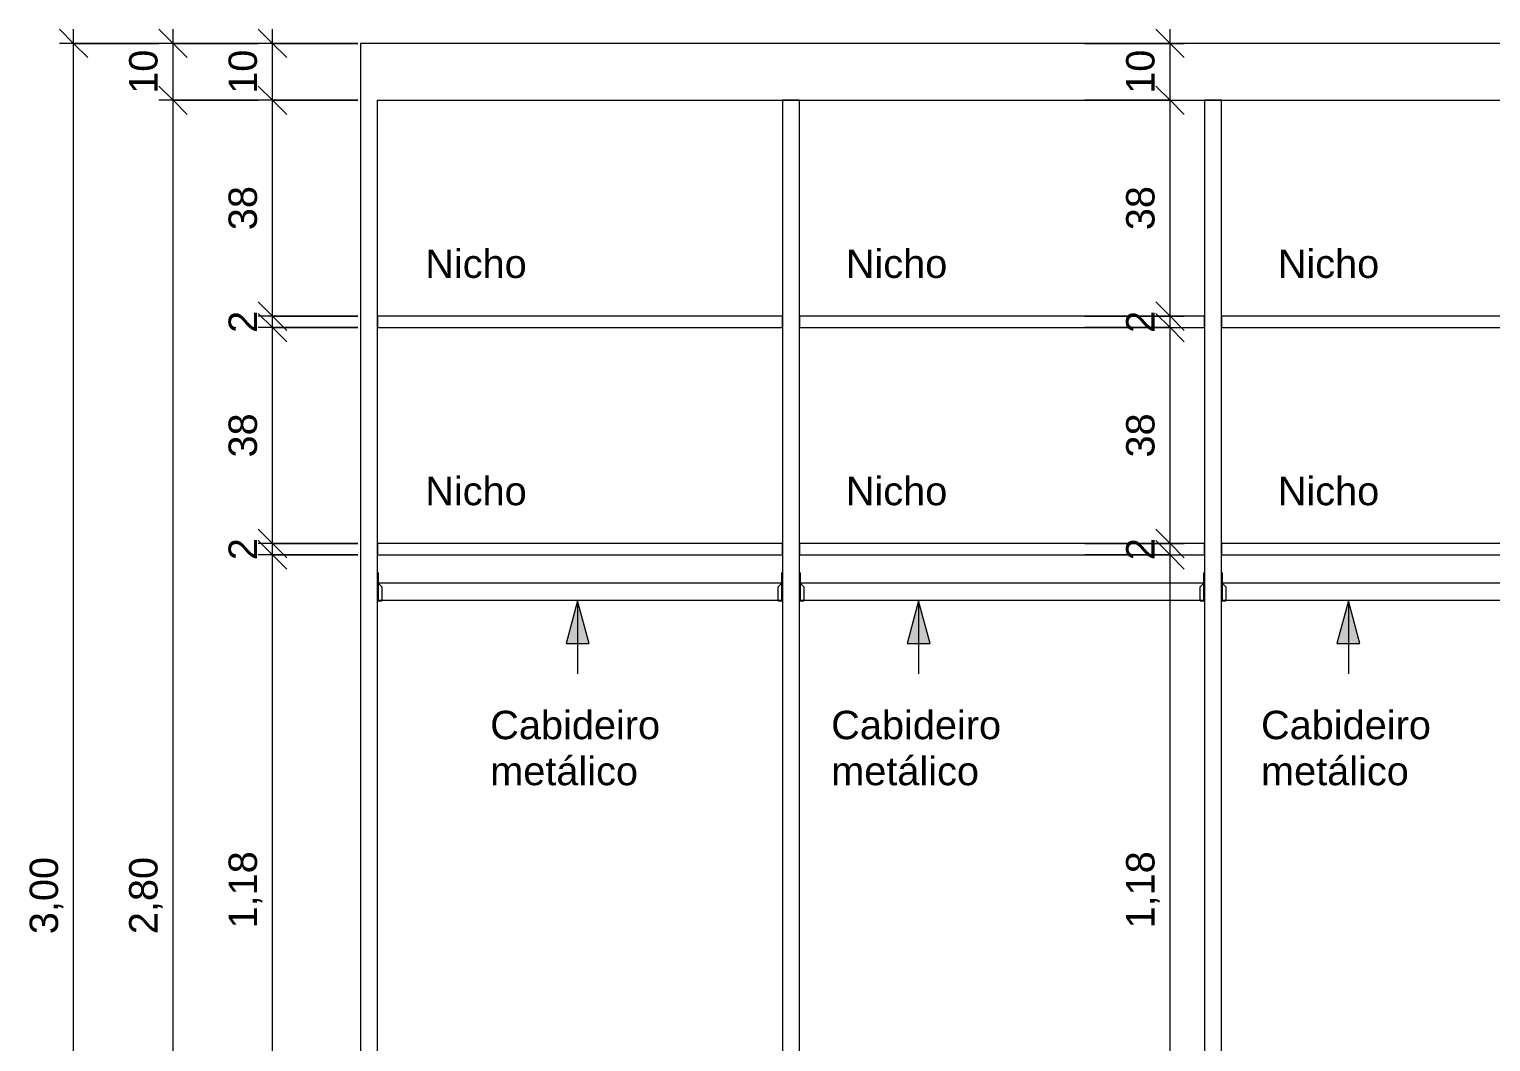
# Model space of a CAD drawing. Header units: millimetres. Extents: x 5059 to 16943, y -6200 to 11800.
# Drawn here: x 8047 to 10619, y 1443 to 3225 of the extents above; entities that cross this region are included whole.
import ezdxf

# ---------------------------------------------------------------- set-up
doc = ezdxf.new("R2010")
doc.units = ezdxf.units.MM
for name, color, linetype, lineweight in [('A-ANNO-DIMS', 211, 'Continuous', 9), ('A-ANNO-DIMS-25', 211, 'Continuous', 9), ('G-ANNO-TEXT', 231, 'Continuous', 9), ('I-FURN', 30, 'Continuous', 9)]:
    doc.layers.add(name, color=color, linetype=linetype, lineweight=lineweight)
doc.styles.add('@Arial Unicode MS', font='ARIALUNI.TTF', dxfattribs={"height": 50})
doc.styles.add('Arial', font='arial.ttf', dxfattribs={"height": 50})
doc.dimstyles.new('CRT_-__Metros_-_Linha_de_chamada_3_5_mm', dxfattribs={"dimscale": 304.8, "dimtxt": 50.292243, "dimasz": 0.164042, "dimexe": 0.082021, "dimexo": 0.0625, "dimgap": 0.04101, "dimtad": 1, "dimdec": 0, "dimlfac": 0.1, "dimdsep": 46, "dimtxsty": '@Arial Unicode MS', "dimblk1": 'OBLIQUE', "dimblk2": 'OBLIQUE', "dimsah": 1, "dimcen": 0.09, "dimdle": 0.082021, "dimazin": 0, "dimtfac": 1, "dimtdec": 4, "dimtix": 1, "dimtmove": 0, "dimatfit": 3, "dimfxl": 0.492126, "dimfxlon": 1, "dimtvp": 1, "dimtolj": 1, "dimtzin": 0, "dimarcsym": 2})
doc.dimstyles.new('CRT_-__Metros_-_Linha_de_chamada_3_5_mm_1', dxfattribs={"dimscale": 304.8, "dimtxt": 50.292243, "dimasz": 0.164042, "dimexe": 0.082021, "dimexo": 0.0625, "dimgap": 0.04101, "dimtad": 1, "dimlfac": 0.001, "dimrnd": 0.01, "dimzin": 0, "dimdsep": 46, "dimtxsty": '@Arial Unicode MS', "dimblk1": 'OBLIQUE', "dimblk2": 'OBLIQUE', "dimsah": 1, "dimcen": 0.09, "dimdle": 0.082021, "dimazin": 0, "dimtfac": 1, "dimtdec": 4, "dimtix": 1, "dimtmove": 0, "dimatfit": 3, "dimfxl": 0.492126, "dimfxlon": 1, "dimtvp": 1, "dimtolj": 1, "dimtzin": 0, "dimarcsym": 2})

# ---------------------------------------------------------------- blocks, each defined once
blk = doc.blocks.new('CLOSET 02 - CLOSET 02-4326823-VISTA FRONTAL CLOSET 02')
at = {"layer": 'I-FURN'}
for p, q in [((16329.7, 3200), (13329.7, 3200)), ((13329.7, 3200), (13329.7, 200)), ((13359.7, 300), (13359.7, 3100)), ((13359.7, 3100), (16299.7, 3100)), ((14102.2, 3100), (14072.2, 3100)), ((14072.2, 3100), (14072.2, 300)), ((14102.2, 300), (14102.2, 3100)), ((14844.7, 3100), (14814.7, 3100)), ((14814.7, 3100), (14814.7, 300)), ((14844.7, 300), (14844.7, 3100)), ((14072.2, 2720), (13359.7, 2720)), ((13359.7, 2720), (13359.7, 2700)), ((14072.2, 2700), (14072.2, 2720)), ((14814.7, 2720), (14102.2, 2720)), ((14102.2, 2720), (14102.2, 2700)), ((14814.7, 2700), (14814.7, 2720)), ((15557.2, 2720), (14844.7, 2720)), ((14844.7, 2720), (14844.7, 2700)), ((13359.7, 2700), (14072.2, 2700)), ((14102.2, 2700), (14814.7, 2700)), ((14844.7, 2700), (15557.2, 2700)), ((14072.2, 2320), (13359.7, 2320)), ((13359.7, 2320), (13359.7, 2300)), ((14072.2, 2300), (14072.2, 2320)), ((14814.7, 2320), (14102.2, 2320)), ((14102.2, 2320), (14102.2, 2300)), ((14814.7, 2300), (14814.7, 2320)), ((15557.2, 2320), (14844.7, 2320)), ((14844.7, 2320), (14844.7, 2300)), ((13359.7, 2300), (14072.2, 2300)), ((14102.2, 2300), (14814.7, 2300)), ((14844.7, 2300), (15557.2, 2300)), ((13360.7, 2268.4), (13359.7, 2268.4)), ((13360.7, 2268.2), (13360.7, 2268.4)), ((13360.7, 2268.4), (13360.7, 2265.7)), ((13360.7, 2265.7), (13360.7, 2250)), ((14072.2, 2268.4), (14071.2, 2268.4)), ((14071.2, 2265.7), (14071.2, 2268.4)), ((14071.2, 2268.4), (14071.2, 2268.2)), ((14071.2, 2250), (14071.2, 2265.7)), ((14103.2, 2268.4), (14102.2, 2268.4)), ((14103.2, 2268.2), (14103.2, 2268.4)), ((14103.2, 2268.4), (14103.2, 2265.7)), ((14103.2, 2265.7), (14103.2, 2250)), ((14814.7, 2268.4), (14813.7, 2268.4)), ((14813.7, 2265.7), (14813.7, 2268.4)), ((14813.7, 2268.4), (14813.7, 2268.2)), ((14813.7, 2250), (14813.7, 2265.7)), ((14845.7, 2268.4), (14844.7, 2268.4)), ((14845.7, 2268.2), (14845.7, 2268.4)), ((14845.7, 2268.4), (14845.7, 2265.7)), ((14845.7, 2265.7), (14845.7, 2250)), ((13360.7, 2249.8), (13359.7, 2249.8)), ((13360.7, 2249.9), (13360.7, 2250)), ((13367.2, 2243.4), (13360.7, 2250)), ((14071.2, 2250), (13360.7, 2250)), ((13360.7, 2249.9), (13360.7, 2249.8)), ((13360.7, 2227), (13360.7, 2249.8)), ((13360.7, 2249.8), (13360.7, 2227)), ((13367.2, 2243.4), (13367.2, 2227)), ((14071.2, 2250), (14064.6, 2243.4)), ((14064.6, 2227), (14064.6, 2243.4)), ((14071.2, 2250), (14071.2, 2249.9)), ((14071.2, 2249.8), (14071.2, 2249.9)), ((14071.2, 2249.8), (14071.2, 2227)), ((14071.2, 2227), (14071.2, 2249.8)), ((14072.2, 2249.8), (14071.2, 2249.8)), ((14103.2, 2249.8), (14102.2, 2249.8)), ((14103.2, 2249.9), (14103.2, 2250)), ((14109.7, 2243.4), (14103.2, 2250)), ((14813.7, 2250), (14103.2, 2250)), ((14103.2, 2249.9), (14103.2, 2249.8)), ((14103.2, 2227), (14103.2, 2249.8)), ((14103.2, 2249.8), (14103.2, 2227)), ((14109.7, 2243.4), (14109.7, 2227)), ((14813.7, 2250), (14807.1, 2243.4)), ((14807.1, 2227), (14807.1, 2243.4)), ((14813.7, 2250), (14813.7, 2249.9)), ((14813.7, 2249.8), (14813.7, 2249.9)), ((14813.7, 2249.8), (14813.7, 2227)), ((14813.7, 2227), (14813.7, 2249.8)), ((14814.7, 2249.8), (14813.7, 2249.8)), ((14845.7, 2249.8), (14844.7, 2249.8)), ((14845.7, 2249.9), (14845.7, 2250)), ((14852.2, 2243.4), (14845.7, 2250)), ((15556.2, 2250), (14845.7, 2250)), ((14845.7, 2249.9), (14845.7, 2249.8)), ((14845.7, 2227), (14845.7, 2249.8)), ((14845.7, 2249.8), (14845.7, 2227)), ((14852.2, 2243.4), (14852.2, 2227)), ((13359.7, 2219), (13360.7, 2219)), ((13360.7, 2219), (13360.7, 2227)), ((13360.7, 2227), (13360.7, 2219)), ((13360.7, 2220), (14071.2, 2220)), ((13360.7, 2219), (13367.2, 2219)), ((13367.2, 2227), (13367.2, 2219)), ((14064.6, 2219), (14064.6, 2227)), ((14064.6, 2219), (14071.2, 2219)), ((14071.2, 2227), (14071.2, 2219)), ((14071.2, 2219), (14071.2, 2227)), ((14071.2, 2219), (14072.2, 2219)), ((14102.2, 2219), (14103.2, 2219)), ((14103.2, 2219), (14103.2, 2227)), ((14103.2, 2227), (14103.2, 2219)), ((14103.2, 2220), (14813.7, 2220)), ((14103.2, 2219), (14109.7, 2219)), ((14109.7, 2227), (14109.7, 2219)), ((14807.1, 2219), (14807.1, 2227)), ((14807.1, 2219), (14813.7, 2219)), ((14813.7, 2227), (14813.7, 2219)), ((14813.7, 2219), (14813.7, 2227)), ((14813.7, 2219), (14814.7, 2219)), ((14844.7, 2219), (14845.7, 2219)), ((14845.7, 2219), (14845.7, 2227)), ((14845.7, 2227), (14845.7, 2219)), ((14845.7, 2220), (15556.2, 2220)), ((14845.7, 2219), (14852.2, 2219)), ((14852.2, 2227), (14852.2, 2219))]:
    blk.add_line(p, q, dxfattribs=at)
blk = doc.blocks.new('DIMBLOCK8-VISTA FRONTAL CLOSET 02')
at = {"layer": 'A-ANNO-DIMS-25', "lineweight": 18}
for p, q in [((8475, 2300), (8450, 2325)), ((8475, 2300), (8500, 2275)), ((8475, 1120), (8450, 1145)), ((8475, 1120), (8500, 1095))]:
    blk.add_line(p, q, dxfattribs=at)
at = {"layer": 'A-ANNO-DIMS-25'}
for p, q in [((8625, 2300), (8450, 2300)), ((8475, 1120), (8475, 2300)), ((8475, 2300), (8625, 2300)), ((8625, 1120), (8450, 1120)), ((8475, 1120), (8625, 1120))]:
    blk.add_line(p, q, dxfattribs=at)
at = {"layer": 'A-ANNO-DIMS-25', "color": 0, "insert": (8397.6, 1642.4), "char_height": 50, "width": 162.337, "attachment_point": 1, "rotation": 90, "line_spacing_factor": 1.117605, "style": '@Arial Unicode MS'}
blk.add_mtext('1,18', dxfattribs=at)
blk = doc.blocks.new('_Oblique')
at = {"color": 0, "linetype": 'ByBlock', "lineweight": -2}
blk.add_line((-0.5, -0.5), (0.5, 0.5), dxfattribs=at)
blk = doc.blocks.new('DIMBLOCK9-VISTA FRONTAL CLOSET 02')
at = {"layer": 'A-ANNO-DIMS-25', "lineweight": 18}
for p, q in [((8475, 2320), (8450, 2345)), ((8475, 2300), (8450, 2325)), ((8475, 2320), (8500, 2295)), ((8475, 2300), (8500, 2275))]:
    blk.add_line(p, q, dxfattribs=at)
at = {"layer": 'A-ANNO-DIMS-25'}
for p, q in [((8625, 2320), (8450, 2320)), ((8475, 2300), (8475, 2320)), ((8475, 2320), (8625, 2320)), ((8625, 2300), (8450, 2300)), ((8475, 2300), (8625, 2300))]:
    blk.add_line(p, q, dxfattribs=at)
at = {"layer": 'A-ANNO-DIMS-25', "color": 0, "insert": (8397.6, 2290.6), "char_height": 50, "width": 46.468, "attachment_point": 1, "rotation": 90, "line_spacing_factor": 1.117605, "style": '@Arial Unicode MS'}
blk.add_mtext('2', dxfattribs=at)
blk = doc.blocks.new('DIMBLOCK10-VISTA FRONTAL CLOSET 02')
at = {"layer": 'A-ANNO-DIMS-25', "lineweight": 18}
for p, q in [((8475, 2700), (8450, 2725)), ((8475, 2700), (8500, 2675)), ((8475, 2320), (8450, 2345)), ((8475, 2320), (8500, 2295))]:
    blk.add_line(p, q, dxfattribs=at)
at = {"layer": 'A-ANNO-DIMS-25'}
for p, q in [((8625, 2700), (8450, 2700)), ((8475, 2320), (8475, 2700)), ((8475, 2700), (8625, 2700)), ((8625, 2320), (8450, 2320)), ((8475, 2320), (8625, 2320))]:
    blk.add_line(p, q, dxfattribs=at)
at = {"layer": 'A-ANNO-DIMS-25', "color": 0, "insert": (8397.6, 2471.3), "char_height": 50, "width": 92.937, "attachment_point": 1, "rotation": 90, "line_spacing_factor": 1.117605, "style": '@Arial Unicode MS'}
blk.add_mtext('38', dxfattribs=at)
blk = doc.blocks.new('DIMBLOCK11-VISTA FRONTAL CLOSET 02')
at = {"layer": 'A-ANNO-DIMS-25', "lineweight": 18}
for p, q in [((8475, 2720), (8450, 2745)), ((8475, 2700), (8450, 2725)), ((8475, 2720), (8500, 2695)), ((8475, 2700), (8500, 2675))]:
    blk.add_line(p, q, dxfattribs=at)
at = {"layer": 'A-ANNO-DIMS-25'}
for p, q in [((8625, 2720), (8450, 2720)), ((8475, 2700), (8475, 2720)), ((8475, 2720), (8625, 2720)), ((8625, 2700), (8450, 2700)), ((8475, 2700), (8625, 2700))]:
    blk.add_line(p, q, dxfattribs=at)
at = {"layer": 'A-ANNO-DIMS-25', "color": 0, "insert": (8397.6, 2690.6), "char_height": 50, "width": 46.468, "attachment_point": 1, "rotation": 90, "line_spacing_factor": 1.117605, "style": '@Arial Unicode MS'}
blk.add_mtext('2', dxfattribs=at)
blk = doc.blocks.new('DIMBLOCK12-VISTA FRONTAL CLOSET 02')
at = {"layer": 'A-ANNO-DIMS-25', "lineweight": 18}
for p, q in [((8475, 3100), (8450, 3125)), ((8475, 3100), (8500, 3075)), ((8475, 2720), (8450, 2745)), ((8475, 2720), (8500, 2695))]:
    blk.add_line(p, q, dxfattribs=at)
at = {"layer": 'A-ANNO-DIMS-25'}
for p, q in [((8625, 3100), (8450, 3100)), ((8475, 2720), (8475, 3100)), ((8475, 3100), (8625, 3100)), ((8625, 2720), (8450, 2720)), ((8475, 2720), (8625, 2720))]:
    blk.add_line(p, q, dxfattribs=at)
at = {"layer": 'A-ANNO-DIMS-25', "color": 0, "insert": (8397.6, 2871.3), "char_height": 50, "width": 92.937, "attachment_point": 1, "rotation": 90, "line_spacing_factor": 1.117605, "style": '@Arial Unicode MS'}
blk.add_mtext('38', dxfattribs=at)
blk = doc.blocks.new('DIMBLOCK13-VISTA FRONTAL CLOSET 02')
at = {"layer": 'A-ANNO-DIMS-25', "lineweight": 18}
for p, q in [((8475, 3200), (8450, 3225)), ((8475, 3200), (8500, 3175)), ((8475, 3100), (8450, 3125)), ((8475, 3100), (8500, 3075))]:
    blk.add_line(p, q, dxfattribs=at)
at = {"layer": 'A-ANNO-DIMS-25'}
for p, q in [((8475, 3100), (8475, 3225)), ((8625, 3200), (8450, 3200)), ((8475, 3200), (8625, 3200)), ((8625, 3100), (8450, 3100)), ((8475, 3100), (8625, 3100))]:
    blk.add_line(p, q, dxfattribs=at)
at = {"layer": 'A-ANNO-DIMS-25', "color": 0, "insert": (8397.6, 3111.3), "char_height": 50, "width": 92.937, "attachment_point": 1, "rotation": 90, "line_spacing_factor": 1.117605, "style": '@Arial Unicode MS'}
blk.add_mtext('10', dxfattribs=at)
blk = doc.blocks.new('DIMBLOCK15-VISTA FRONTAL CLOSET 02')
at = {"layer": 'A-ANNO-DIMS-25', "lineweight": 18}
for p, q in [((8300, 3100), (8275, 3125)), ((8300, 3100), (8325, 3075)), ((8300, 300), (8275, 325)), ((8300, 300), (8325, 275))]:
    blk.add_line(p, q, dxfattribs=at)
at = {"layer": 'A-ANNO-DIMS-25'}
for p, q in [((8450, 3100), (8275, 3100)), ((8300, 300), (8300, 3100)), ((8300, 3100), (8450, 3100)), ((8450, 300), (8275, 300)), ((8300, 300), (8450, 300))]:
    blk.add_line(p, q, dxfattribs=at)
at = {"layer": 'A-ANNO-DIMS-25', "color": 0, "insert": (8222.6, 1632.4), "char_height": 50, "width": 162.337, "attachment_point": 1, "rotation": 90, "line_spacing_factor": 1.117605, "style": '@Arial Unicode MS'}
blk.add_mtext('2,80', dxfattribs=at)
blk = doc.blocks.new('DIMBLOCK16-VISTA FRONTAL CLOSET 02')
at = {"layer": 'A-ANNO-DIMS-25', "lineweight": 18}
for p, q in [((8300, 3200), (8275, 3225)), ((8300, 3200), (8325, 3175)), ((8300, 3100), (8275, 3125)), ((8300, 3100), (8325, 3075))]:
    blk.add_line(p, q, dxfattribs=at)
at = {"layer": 'A-ANNO-DIMS-25'}
for p, q in [((8300, 3100), (8300, 3225)), ((8450, 3200), (8275, 3200)), ((8300, 3200), (8450, 3200)), ((8450, 3100), (8275, 3100)), ((8300, 3100), (8450, 3100))]:
    blk.add_line(p, q, dxfattribs=at)
at = {"layer": 'A-ANNO-DIMS-25', "color": 0, "insert": (8222.6, 3111.3), "char_height": 50, "width": 92.937, "attachment_point": 1, "rotation": 90, "line_spacing_factor": 1.117605, "style": '@Arial Unicode MS'}
blk.add_mtext('10', dxfattribs=at)
blk = doc.blocks.new('DIMBLOCK17-VISTA FRONTAL CLOSET 02')
at = {"layer": 'A-ANNO-DIMS-25', "lineweight": 18}
for p, q in [((8125, 3200), (8100, 3225)), ((8125, 3200), (8150, 3175)), ((8125, 200), (8100, 225)), ((8125, 200), (8150, 175))]:
    blk.add_line(p, q, dxfattribs=at)
at = {"layer": 'A-ANNO-DIMS-25'}
for p, q in [((8125, 175), (8125, 3225)), ((8275, 3200), (8100, 3200)), ((8125, 3200), (8275, 3200)), ((8275, 200), (8100, 200)), ((8125, 200), (8275, 200))]:
    blk.add_line(p, q, dxfattribs=at)
at = {"layer": 'A-ANNO-DIMS-25', "color": 0, "insert": (8047.6, 1632.4), "char_height": 50, "width": 162.337, "attachment_point": 1, "rotation": 90, "line_spacing_factor": 1.117605, "style": '@Arial Unicode MS'}
blk.add_mtext('3,00', dxfattribs=at)
blk = doc.blocks.new('DIMBLOCK60-VISTA FRONTAL CLOSET 02')
at = {"layer": 'A-ANNO-DIMS-25', "lineweight": 18}
for p, q in [((10054.3, 2300), (10029.3, 2325)), ((10054.3, 2300), (10079.3, 2275)), ((10054.3, 1120), (10029.3, 1145)), ((10054.3, 1120), (10079.3, 1095))]:
    blk.add_line(p, q, dxfattribs=at)
at = {"layer": 'A-ANNO-DIMS-25'}
for p, q in [((9904.3, 2300), (10079.3, 2300)), ((10054.3, 2300), (9904.3, 2300)), ((10054.3, 1120), (10054.3, 2300)), ((9904.3, 1120), (10079.3, 1120)), ((10054.3, 1120), (9904.3, 1120))]:
    blk.add_line(p, q, dxfattribs=at)
at = {"layer": 'A-ANNO-DIMS-25', "color": 0, "insert": (9976.9, 1642.4), "char_height": 50, "width": 162.337, "attachment_point": 1, "rotation": 90, "line_spacing_factor": 1.117605, "style": '@Arial Unicode MS'}
blk.add_mtext('1,18', dxfattribs=at)
blk = doc.blocks.new('DIMBLOCK61-VISTA FRONTAL CLOSET 02')
at = {"layer": 'A-ANNO-DIMS-25', "lineweight": 18}
for p, q in [((10054.3, 2320), (10029.3, 2345)), ((10054.3, 2300), (10029.3, 2325)), ((10054.3, 2320), (10079.3, 2295)), ((10054.3, 2300), (10079.3, 2275))]:
    blk.add_line(p, q, dxfattribs=at)
at = {"layer": 'A-ANNO-DIMS-25'}
for p, q in [((9904.3, 2320), (10079.3, 2320)), ((10054.3, 2320), (9904.3, 2320)), ((10054.3, 2300), (10054.3, 2320)), ((9904.3, 2300), (10079.3, 2300)), ((10054.3, 2300), (9904.3, 2300))]:
    blk.add_line(p, q, dxfattribs=at)
at = {"layer": 'A-ANNO-DIMS-25', "color": 0, "insert": (9976.9, 2290.6), "char_height": 50, "width": 46.468, "attachment_point": 1, "rotation": 90, "line_spacing_factor": 1.117605, "style": '@Arial Unicode MS'}
blk.add_mtext('2', dxfattribs=at)
blk = doc.blocks.new('DIMBLOCK62-VISTA FRONTAL CLOSET 02')
at = {"layer": 'A-ANNO-DIMS-25', "lineweight": 18}
for p, q in [((10054.3, 2700), (10029.3, 2725)), ((10054.3, 2700), (10079.3, 2675)), ((10054.3, 2320), (10029.3, 2345)), ((10054.3, 2320), (10079.3, 2295))]:
    blk.add_line(p, q, dxfattribs=at)
at = {"layer": 'A-ANNO-DIMS-25'}
for p, q in [((9904.3, 2700), (10079.3, 2700)), ((10054.3, 2700), (9904.3, 2700)), ((10054.3, 2320), (10054.3, 2700)), ((9904.3, 2320), (10079.3, 2320)), ((10054.3, 2320), (9904.3, 2320))]:
    blk.add_line(p, q, dxfattribs=at)
at = {"layer": 'A-ANNO-DIMS-25', "color": 0, "insert": (9976.9, 2471.3), "char_height": 50, "width": 92.937, "attachment_point": 1, "rotation": 90, "line_spacing_factor": 1.117605, "style": '@Arial Unicode MS'}
blk.add_mtext('38', dxfattribs=at)
blk = doc.blocks.new('DIMBLOCK63-VISTA FRONTAL CLOSET 02')
at = {"layer": 'A-ANNO-DIMS-25', "lineweight": 18}
for p, q in [((10054.3, 2720), (10029.3, 2745)), ((10054.3, 2700), (10029.3, 2725)), ((10054.3, 2720), (10079.3, 2695)), ((10054.3, 2700), (10079.3, 2675))]:
    blk.add_line(p, q, dxfattribs=at)
at = {"layer": 'A-ANNO-DIMS-25'}
for p, q in [((9904.3, 2720), (10079.3, 2720)), ((10054.3, 2720), (9904.3, 2720)), ((10054.3, 2700), (10054.3, 2720)), ((9904.3, 2700), (10079.3, 2700)), ((10054.3, 2700), (9904.3, 2700))]:
    blk.add_line(p, q, dxfattribs=at)
at = {"layer": 'A-ANNO-DIMS-25', "color": 0, "insert": (9976.9, 2690.6), "char_height": 50, "width": 46.468, "attachment_point": 1, "rotation": 90, "line_spacing_factor": 1.117605, "style": '@Arial Unicode MS'}
blk.add_mtext('2', dxfattribs=at)
blk = doc.blocks.new('DIMBLOCK64-VISTA FRONTAL CLOSET 02')
at = {"layer": 'A-ANNO-DIMS-25', "lineweight": 18}
for p, q in [((10054.3, 3100), (10029.3, 3125)), ((10054.3, 3100), (10079.3, 3075)), ((10054.3, 2720), (10029.3, 2745)), ((10054.3, 2720), (10079.3, 2695))]:
    blk.add_line(p, q, dxfattribs=at)
at = {"layer": 'A-ANNO-DIMS-25'}
for p, q in [((9904.3, 3100), (10079.3, 3100)), ((10054.3, 3100), (9904.3, 3100)), ((10054.3, 2720), (10054.3, 3100)), ((9904.3, 2720), (10079.3, 2720)), ((10054.3, 2720), (9904.3, 2720))]:
    blk.add_line(p, q, dxfattribs=at)
at = {"layer": 'A-ANNO-DIMS-25', "color": 0, "insert": (9976.9, 2871.3), "char_height": 50, "width": 92.937, "attachment_point": 1, "rotation": 90, "line_spacing_factor": 1.117605, "style": '@Arial Unicode MS'}
blk.add_mtext('38', dxfattribs=at)
blk = doc.blocks.new('DIMBLOCK65-VISTA FRONTAL CLOSET 02')
at = {"layer": 'A-ANNO-DIMS-25', "lineweight": 18}
for p, q in [((10054.3, 3200), (10029.3, 3225)), ((10054.3, 3200), (10079.3, 3175)), ((10054.3, 3100), (10029.3, 3125)), ((10054.3, 3100), (10079.3, 3075))]:
    blk.add_line(p, q, dxfattribs=at)
at = {"layer": 'A-ANNO-DIMS-25'}
for p, q in [((10054.3, 3100), (10054.3, 3225)), ((9904.3, 3200), (10079.3, 3200)), ((10054.3, 3200), (9904.3, 3200)), ((9904.3, 3100), (10079.3, 3100)), ((10054.3, 3100), (9904.3, 3100))]:
    blk.add_line(p, q, dxfattribs=at)
at = {"layer": 'A-ANNO-DIMS-25', "color": 0, "insert": (9976.9, 3111.3), "char_height": 50, "width": 92.937, "attachment_point": 1, "rotation": 90, "line_spacing_factor": 1.117605, "style": '@Arial Unicode MS'}
blk.add_mtext('10', dxfattribs=at)

msp = doc.modelspace()

# ---------------------------------------------------------------- hatches: boundary and pattern name
at = {"layer": 'G-ANNO-TEXT'}
for points in [[(9011.761, 2219.13), (8991.664, 2144.13), (9031.857, 2144.13)], [(9611.761, 2219.13), (9591.664, 2144.13), (9631.857, 2144.13)], [(10368.042, 2219.13), (10347.946, 2144.13), (10388.139, 2144.13)]]:
    msp.add_hatch(color=7, dxfattribs=at).paths.add_polyline_path(points)

# ---------------------------------------------------------------- linework, layer by layer
at = {"layer": 'G-ANNO-TEXT', "color": 7}
for p, q in [((9011.761, 2219.13), (8991.664, 2144.13)), ((9031.857, 2144.13), (9011.761, 2219.13)), ((9011.761, 2219.13), (9011.761, 2090.865)), ((9611.761, 2219.13), (9591.664, 2144.13)), ((9631.857, 2144.13), (9611.761, 2219.13)), ((9611.761, 2219.13), (9611.761, 2090.865)), ((10368.042, 2219.13), (10347.946, 2144.13)), ((10388.139, 2144.13), (10368.042, 2219.13)), ((10368.042, 2219.13), (10368.042, 2090.865)), ((8991.664, 2144.13), (9031.857, 2144.13)), ((9591.664, 2144.13), (9631.857, 2144.13)), ((10347.946, 2144.13), (10388.139, 2144.13))]:
    msp.add_line(p, q, dxfattribs=at)

# ---------------------------------------------------------------- block references
at = {"layer": 'I-FURN'}
msp.add_blockref('CLOSET 02 - CLOSET 02-4326823-VISTA FRONTAL CLOSET 02', (-4699.867, 0), dxfattribs=at)

# ---------------------------------------------------------------- texts
at = {"layer": 'G-ANNO-TEXT', "color": 7, "char_height": 50, "attachment_point": 1, "style": 'Arial'}
for s, insert, width in [('Nicho', (8743.733, 2837.308), 222.46828), ('Nicho', (9483.733, 2837.308), 222.46828), ('Nicho', (10243.733, 2837.308), 222.46828), ('Nicho', (8743.733, 2437.308), 222.46828), ('Nicho', (9483.733, 2437.308), 222.46828), ('Nicho', (10243.733, 2437.308), 222.46828), ('Cabideiro', (8858.011, 2025.573), 370.78047), ('Cabideiro', (9458.011, 2025.573), 370.78047), ('Cabideiro', (10214.292, 2025.573), 370.78047), ('metálico', (8858.011, 1944.544), 324.68344), ('metálico', (9458.011, 1944.544), 324.68344), ('metálico', (10214.292, 1944.544), 324.68344)]:
    msp.add_mtext(s, dxfattribs=dict(at, insert=insert, width=width))

# ---------------------------------------------------------------- dimensions: what is measured, and where the dimension line sits
at = {"layer": 'A-ANNO-DIMS'}
for base, p1, p2, dimstyle, override, picture, middle in [((8125.034, 3200), (8275.034, 200), (8275.034, 3200), 'CRT_-__Metros_-_Linha_de_chamada_3_5_mm_1', {"dimpost": '<>', "dimfxl": 3000}, 'DIMBLOCK17-VISTA FRONTAL CLOSET 02', (8086.989, 1700)), ((8300.034, 3200), (8450.034, 3100), (8450.034, 3200), 'CRT_-__Metros_-_Linha_de_chamada_3_5_mm', {"dimpost": '<>', "dimfxl": 100}, 'DIMBLOCK16-VISTA FRONTAL CLOSET 02', (8261.989, 3150)), ((8475.034, 3200), (8625.034, 3100), (8625.034, 3200), 'CRT_-__Metros_-_Linha_de_chamada_3_5_mm', {"dimpost": '<>', "dimfxl": 100}, 'DIMBLOCK13-VISTA FRONTAL CLOSET 02', (8436.989, 3150)), ((10054.336, 3200), (9904.336, 3100), (9904.336, 3200), 'CRT_-__Metros_-_Linha_de_chamada_3_5_mm', {"dimpost": '<>', "dimfxl": 100}, 'DIMBLOCK65-VISTA FRONTAL CLOSET 02', (10016.29, 3150)), ((8300.034, 3100), (8450.034, 300), (8450.034, 3100), 'CRT_-__Metros_-_Linha_de_chamada_3_5_mm_1', {"dimpost": '<>', "dimfxl": 2800}, 'DIMBLOCK15-VISTA FRONTAL CLOSET 02', (8261.989, 1700)), ((8475.034, 3100), (8625.034, 2720), (8625.034, 3100), 'CRT_-__Metros_-_Linha_de_chamada_3_5_mm', {"dimpost": '<>', "dimfxl": 380}, 'DIMBLOCK12-VISTA FRONTAL CLOSET 02', (8436.989, 2910)), ((10054.336, 3100), (9904.336, 2720), (9904.336, 3100), 'CRT_-__Metros_-_Linha_de_chamada_3_5_mm', {"dimpost": '<>', "dimfxl": 380}, 'DIMBLOCK64-VISTA FRONTAL CLOSET 02', (10016.29, 2910)), ((8475.034, 2720), (8625.034, 2700), (8625.034, 2720), 'CRT_-__Metros_-_Linha_de_chamada_3_5_mm', {"dimpost": '<>', "dimfxl": 20}, 'DIMBLOCK11-VISTA FRONTAL CLOSET 02', (8437.415, 2710)), ((10054.336, 2720), (9904.336, 2700), (9904.336, 2720), 'CRT_-__Metros_-_Linha_de_chamada_3_5_mm', {"dimpost": '<>', "dimfxl": 20}, 'DIMBLOCK63-VISTA FRONTAL CLOSET 02', (10016.716, 2710)), ((8475.034, 2700), (8625.034, 2320), (8625.034, 2700), 'CRT_-__Metros_-_Linha_de_chamada_3_5_mm', {"dimpost": '<>', "dimfxl": 380}, 'DIMBLOCK10-VISTA FRONTAL CLOSET 02', (8436.989, 2510)), ((10054.336, 2700), (9904.336, 2320), (9904.336, 2700), 'CRT_-__Metros_-_Linha_de_chamada_3_5_mm', {"dimpost": '<>', "dimfxl": 380}, 'DIMBLOCK62-VISTA FRONTAL CLOSET 02', (10016.29, 2510)), ((8475.034, 2320), (8625.034, 2300), (8625.034, 2320), 'CRT_-__Metros_-_Linha_de_chamada_3_5_mm', {"dimpost": '<>', "dimfxl": 20}, 'DIMBLOCK9-VISTA FRONTAL CLOSET 02', (8437.415, 2310)), ((10054.336, 2320), (9904.336, 2300), (9904.336, 2320), 'CRT_-__Metros_-_Linha_de_chamada_3_5_mm', {"dimpost": '<>', "dimfxl": 20}, 'DIMBLOCK61-VISTA FRONTAL CLOSET 02', (10016.716, 2310)), ((8475.034, 2300), (8625.034, 1120), (8625.034, 2300), 'CRT_-__Metros_-_Linha_de_chamada_3_5_mm_1', {"dimpost": '<>', "dimfxl": 1180}, 'DIMBLOCK8-VISTA FRONTAL CLOSET 02', (8436.989, 1710)), ((10054.336, 2300), (9904.336, 1120), (9904.336, 2300), 'CRT_-__Metros_-_Linha_de_chamada_3_5_mm_1', {"dimpost": '<>', "dimfxl": 1180}, 'DIMBLOCK60-VISTA FRONTAL CLOSET 02', (10016.29, 1710))]:
    dim = msp.add_linear_dim(base=base, p1=p1, p2=p2, angle=90, dimstyle=dimstyle, override=override, dxfattribs=at)
    dim.commit()
    dim.dimension.update_dxf_attribs({"geometry": picture, "text_midpoint": middle})

doc.saveas('drawing.dxf')
